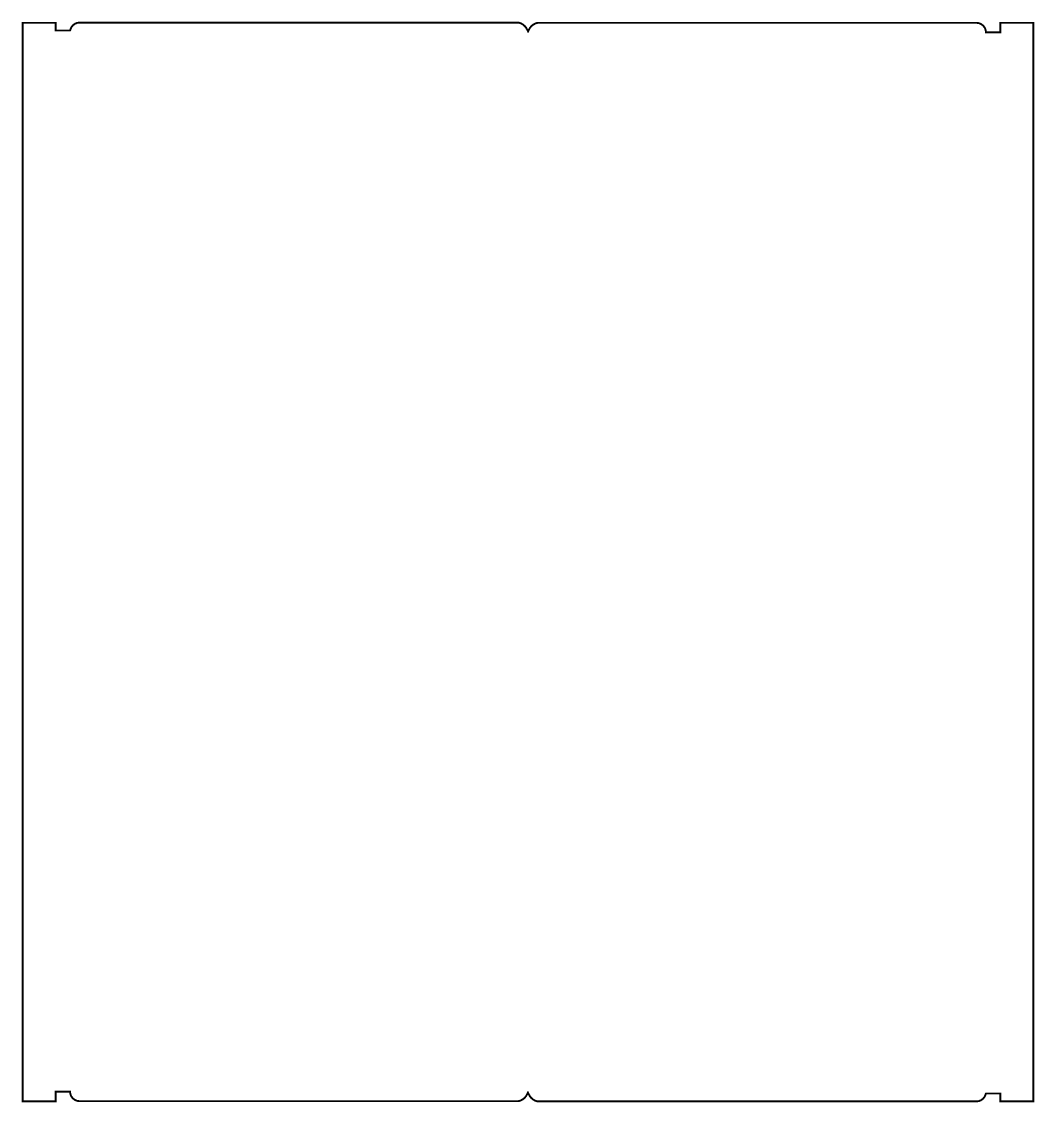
# Model space of a CAD drawing. Extents: x -5 to 102, y 0 to 114.
import ezdxf

# ---------------------------------------------------------------- set-up
doc = ezdxf.new("R2010")
doc.units = 0
doc.layers.add('028661-1ROU1_GBR', color=3, linetype='CONTINUOUS')

msp = doc.modelspace()

# ---------------------------------------------------------------- linework, layer by layer
at = {"layer": '028661-1ROU1_GBR', "const_width": 0.2}
msp.add_lwpolyline([(47.244, 113.690146), (47.487078, 113.616232), (47.710852, 113.49609), (47.910166, 113.331092), (48.067722, 113.138484), (48.2664, 112.765636), (48.457028, 113.119764), (48.61908, 113.315216), (48.81593, 113.47511), (49.035462, 113.592102), (49.276838, 113.665), (95.503974, 113.665), (95.76689, 113.630456), (96.005954, 113.531346), (96.017562, 113.524588), (96.222312, 113.367566), (96.383856, 113.157), (96.485202, 112.912144), (96.519696, 112.65126), (98.019998, 112.65126), (98.019844, 113.665), (101.51999, 113.665), (101.51999, 0), (98.019844, 0), (98.019844, 0.836244), (96.519568, 0.836244), (96.383856, 0.508), (96.222312, 0.297688), (96.012, 0.136144), (95.76689, 0.034544), (95.500648, 0), (49.276, 0), (49.032922, 0.073914), (48.809148, 0.194056), (48.609808, 0.359054), (48.452278, 0.551688), (48.2536, 0.92451), (48.062972, 0.570382), (47.904882, 0.378206), (47.708566, 0.217424), (47.484538, 0.098044), (47.243162, 0.025146), (1.016026, 0.025146), (0.75311, 0.05969), (0.514046, 0.1588), (0.502438, 0.165558), (0.297688, 0.32258), (0.136144, 0.533146), (0.034798, 0.778002), (0.000304, 1.038758), (-1.499996, 1.038758), (-1.499844, 0), (-4.99999, 0), (-4.99999, 113.665), (-1.499844, 113.665), (-1.499996, 112.85375), (0.000356, 112.85375), (0.136144, 113.18212), (0.297688, 113.392458), (0.508, 113.554002), (0.75311, 113.655602), (1.019328, 113.690146), (47.244, 113.690146)], dxfattribs=at)

doc.saveas('drawing.dxf')
